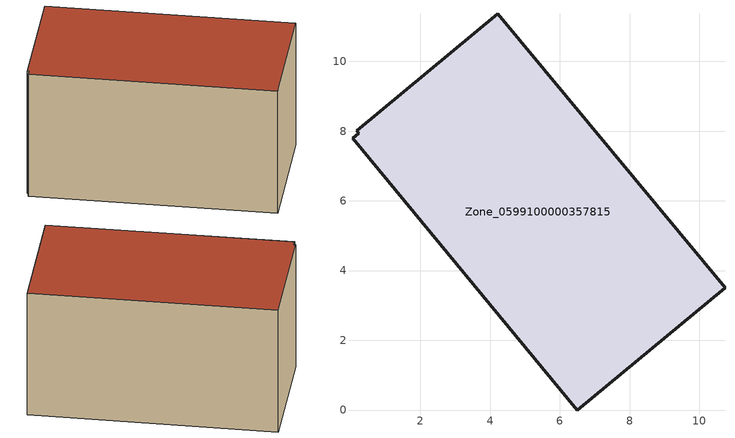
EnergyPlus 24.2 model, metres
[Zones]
Zone_0599100000357815
 floor ground (C_G): 0.23,7.94 0.18,8.01 4.23,11.36 10.74,3.51 6.51,0 0.05,7.79 z2.15
 wall outside (C_F): 6.51,0 10.74,3.51 4.23,11.36 0.18,8.01 0.23,7.94 0.05,7.79 6.51,0 z2.15:7.82
 roof outside (C_R): 0.23,7.94 0.05,7.79 6.51,0 10.74,3.51 4.23,11.36 0.18,8.01 z7.82
[BUILDING]
Pand.0599100000357815: North Axis=0; Terrain=City; Loads Convergence Tolerance Value=0.04; Temperature Convergence Tolerance Value=0.4; Solar Distribution=FullExterior; Maximum Number of Warmup Days=25; Minimum Number of Warmup Days=1
[Site:Location]
Rotterdam.The.Hague.AP_ZH_NLD Design_Conditions: Latitude=51.96; Longitude=4.45; Time Zone=1; Elevation=-4.5
[SITE:GROUNDTEMPERATURE:BUILDINGSURFACE]
18, 18, 18, 18, 18, 18, 18, 18, 18, 18, 18, 18
[MATERIAL] Thermal Absorptance=0.9; Solar Absorptance=0.7; Visible Absorptance=0.7
Name | Roughness | Thickness | Conductivity | Density | Specific Heat
G.TI.1992-2005 | MediumSmooth | 0.15 | 0.06 | 540 | 1210
F.TI.1992-2005 | Rough | 0.3 | 0.12 | 1920 | 840
R.TI.1992-2005 | MediumRough | 0.2 | 0.08 | 1500 | 1000
[CONSTRUCTION]
C_G: G.TI.1992-2005
C_F: F.TI.1992-2005
C_R: R.TI.1992-2005
[ZONE]
Zone_0599100000357815: Type=1; Multiplier=1; Ceiling Height=Autocalculate; Volume=Autocalculate; Floor Area=autocalculate; Part of Total Floor Area=Yes
[ZONEINFILTRATION:DESIGNFLOWRATE]
Infil_Zone_0599100000357815: Zone or ZoneList or Space or SpaceList=Zone_0599100000357815; Schedule=AlwaysOn; Design Flow Rate Calculation Method=Flow/Area; Flow Rate per Floor Area=0.0015; Constant Term Coefficient=1; Temperature Term Coefficient=0; Velocity Term Coefficient=0; Velocity Squared Term Coefficient=0
[HVACTEMPLATE:ZONE:IDEALLOADSAIRSYSTEM]
Zone_0599100000357815: Maximum Heating Supply Air Temperature=50; Minimum Cooling Supply Air Temperature=13; Maximum Heating Supply Air Humidity Ratio=0.0156; Minimum Cooling Supply Air Humidity Ratio=0.0077; Heating Limit=NoLimit; Cooling Limit=NoLimit; Dehumidification Control Type=ConstantSensibleHeatRatio; Cooling Sensible Heat Ratio=0.7; Dehumidification Setpoint=60; Humidification Control Type=None; Humidification Setpoint=30; Outdoor Air Method=None; Outdoor Air Flow Rate per Person=0.00944; Outdoor Air Flow Rate per Zone Floor Area=0; Outdoor Air Flow Rate per Zone=0; Demand Controlled Ventilation Type=None; Outdoor Air Economizer Type=NoEconomizer; Heat Recovery Type=None; Sensible Heat Recovery Effectiveness=0.7; Latent Heat Recovery Effectiveness=0.65
[ZONECONTROL:THERMOSTAT]
ThermostatControl_Zone_0599100000357815: Zone or ZoneList=Zone_0599100000357815; Control Type Schedule=DualSetpointControlType; Control 1=Thermostat_Zone_0599100000357815; Temperature Difference Between Cutout And Setpoint=0
[THERMOSTATSETPOINT:DUALSETPOINT]
Thermostat_Zone_0599100000357815: Heating Setpoint Temperature Schedule=HeatingSetpoint_Zone_0599100000357815; Cooling Setpoint Temperature Schedule=CoolingSetpoint_Zone_0599100000357815
[SCHEDULE:COMPACT]
HeatingSetpoint_Zone_0599100000357815: Through: 12/31, For: AllDays, Until: 24:00, 21
CoolingSetpoint_Zone_0599100000357815: Through: 12/31, For: AllDays, Until: 24:00, 24
DualSetpointControlType: Through: 12/31, For: AllDays, Until: 24:00, 4
AlwaysOn: Through: 12/31, For: AllDays, Until: 24:00, 1
